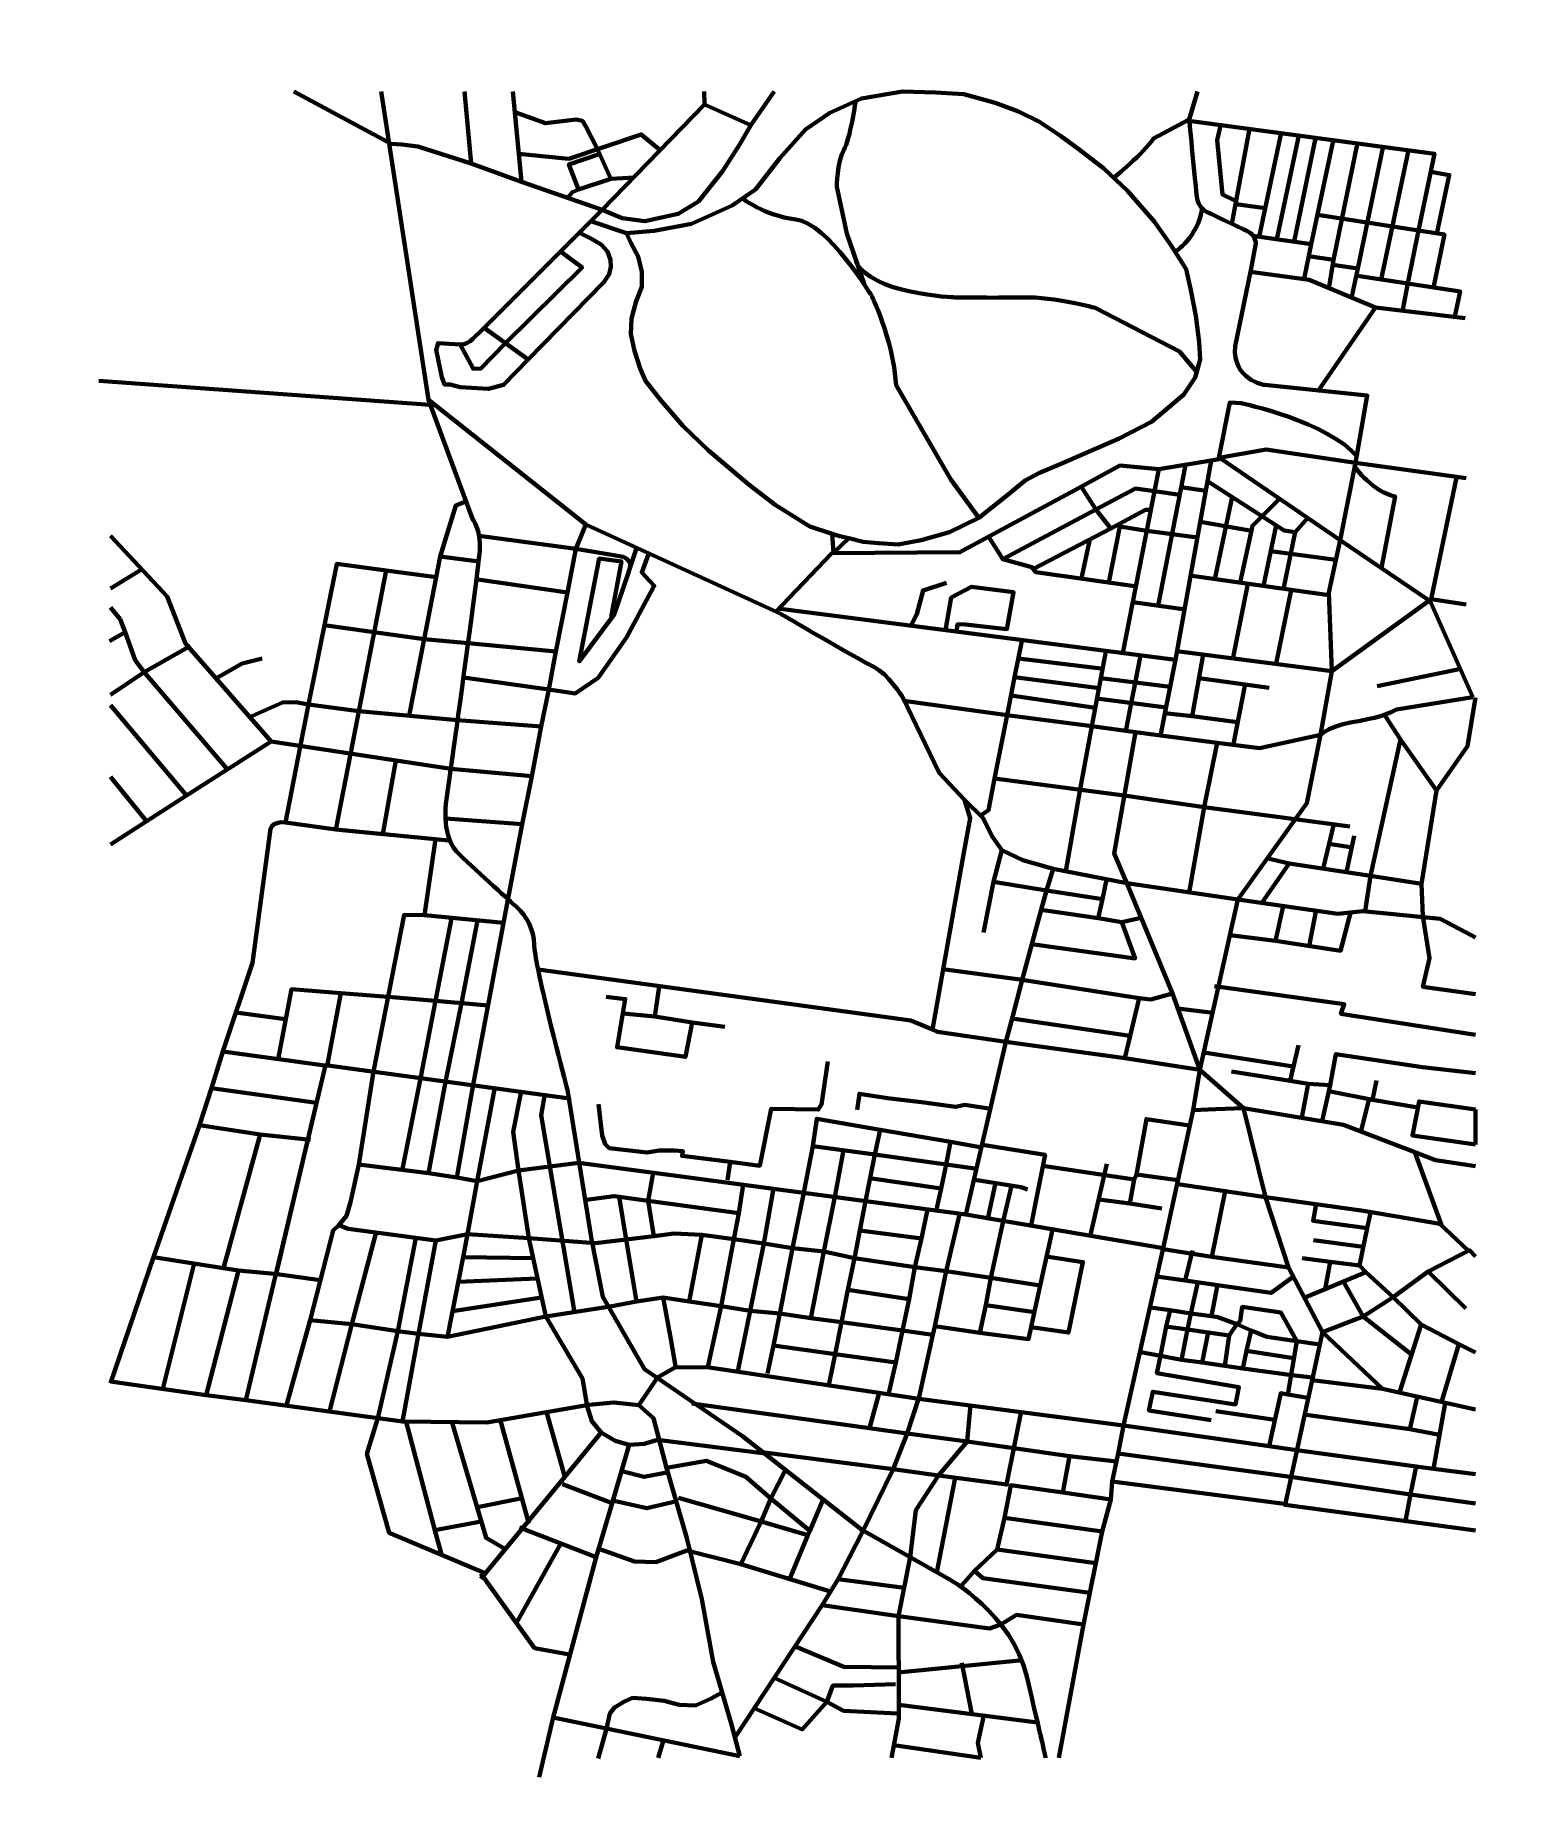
# Model space of a CAD drawing. Header units: millimetres. Extents: x -20 to 682, y -817 to 15.
import ezdxf

# ---------------------------------------------------------------- set-up
doc = ezdxf.new("R2010")
doc.units = ezdxf.units.MM
doc.header["$MEASUREMENT"] = 0
doc.layers.add('Layer 1', color=7, linetype='Continuous', lineweight=0)

msp = doc.modelspace()

# ---------------------------------------------------------------- linework, layer by layer
at = {"layer": 'Layer 1', "color": 73, "lineweight": 211, "true_color": 0x8cc63f}
for p, q in [((184.14, -44.69), (181.03, -10.92)), ((203.64, -10.92), (207.74, -53.24)), ((293.45, -10.92), (293.63, -16.89)), ((326.33, -10.92), (315.42, -26.7)), ((549.36, -28.45), (541.08, -72.98)), ((553.85, -79), (564.25, -30.19)), ((572.46, -31.54), (562.21, -80.22)), ((570.34, -81.32), (580.29, -32.83)), ((588.6, -33.97), (578.34, -82.44)), ((588.82, -89.78), (600.01, -34.93)), ((600.2, -93.93), (612.11, -36.59)), ((611.12, -99.05), (623.94, -38.46)), ((249.62, -51.77), (234.46, -56.78)), ((581.21, -151.84), (608.53, -112.23)), ((164.89, -157.89), (9.45, -146.61)), ((506.77, -188.09), (489.9, -274.21)), ((519.32, -186.17), (506.48, -252.06)), ((517.3, -196.55), (528.85, -198.18)), ((533.16, -239.77), (541.17, -201.1)), ((447.95, -234.93), (484.31, -215.91)), ((526.37, -212.85), (550.24, -216.98)), ((555.94, -242.9), (561.92, -214.47)), ((187.84, -219.37), (233.25, -225.46)), ((258.55, -234.52), (261.93, -224.62)), ((470.52, -239.3), (474.49, -221.04)), ((565.36, -244.25), (570.83, -217.7)), ((187.78, -231.44), (169.53, -229.11)), ((589.87, -230.57), (559.39, -226.49)), ((29.48, -235.22), (14.82, -244.09)), ((186.21, -239.69), (229.26, -246.01)), ((522.47, -238.11), (586.57, -247.28)), ((541.6, -277.04), (548.61, -241.85)), ((561.92, -279.28), (569.02, -244.07)), ((651.04, -251.65), (634.63, -249.03)), ((14.82, -253.01), (19.35, -258.54)), ((494.54, -250.55), (519.3, -253.96)), ((21.74, -264.56), (19.35, -258.54)), ((162.09, -267.86), (155.1, -303.69)), ((480.87, -281.81), (440.9, -276.86)), ((498.26, -275.49), (491.39, -310.94)), ((514.61, -277.52), (507.64, -313.08)), ((609.19, -289.97), (648.59, -281.79)), ((220.51, -291.53), (180.47, -285.91)), ((478.86, -290.87), (439.13, -285.75)), ((512.1, -290.3), (479.58, -286.1)), ((558.63, -290.71), (525.67, -286.1)), ((541.82, -317.03), (547.32, -289.04)), ((50.5, -341.18), (14.82, -298.79)), ((476.95, -300.01), (437.45, -294.24)), ((477.76, -295.71), (510.27, -299.98)), ((522.46, -303.95), (543.65, -306.8)), ((31.84, -353.21), (14.82, -332.4)), ((212.62, -332.11), (174.59, -328.69)), ((208.02, -354.69), (172.07, -351.95)), ((583.98, -375.54), (588.87, -354.71)), ((586.6, -363.83), (597.7, -365.68)), ((598.54, -360.13), (594.9, -377.18)), ((555.13, -391.63), (568.04, -373.16)), ((424.57, -405.56), (429.18, -381.79)), ((480.34, -389.85), (482.35, -380.03)), ((526.1, -469.93), (543.94, -390.02)), ((478.36, -398.8), (489.51, -400.63)), ((565.11, -393.13), (561.6, -409.4)), ((580.7, -394.85), (577.31, -411.92)), ((515.72, -441.1), (532.08, -443.14)), ((96.78, -446.11), (73.75, -443)), ((270.33, -444.95), (255.52, -443.46)), ((434.97, -456.81), (438.05, -445.87)), ((574.06, -491.58), (576.82, -476.58)), ((607.05, -484.07), (609, -474.94)), ((601.82, -498.44), (605.37, -484.24)), ((655.47, -488.49), (655.47, -505.03)), ((85.18, -500.33), (56.7, -495.95)), ((409.1, -503.75), (423.79, -506.45)), ((474.82, -547.41), (482.38, -514.1)), ((639.39, -542.81), (626.93, -508.51)), ((309.68, -537.25), (311.82, -523.89)), ((426.5, -539.65), (429.99, -523.79)), ((402.16, -536.93), (404.6, -525.58)), ((493.23, -532.72), (508.24, -534.96)), ((395.44, -549.07), (398.11, -536.33)), ((451.11, -571.09), (456.91, -545.1)), ((567.71, -562.65), (531.73, -557.72)), ((579.39, -549.95), (602.76, -552.98)), ((54.24, -560.19), (39.46, -619.69)), ((75.03, -564.15), (93.41, -565.83)), ((92.03, -565.69), (113.34, -568.69)), ((213.2, -558.3), (180.33, -557.81)), ((603.95, -564.82), (584.92, -572.8)), ((633.14, -564.54), (650.83, -581.98)), ((215.27, -567.9), (178.05, -569.46)), ((505.9, -566.96), (519.17, -568.79)), ((602.64, -585.68), (593.09, -568.81)), ((217.17, -576.86), (175.35, -583.27)), ((261.74, -578.59), (274.21, -576.86)), ((425.56, -580.33), (448.42, -583.68)), ((97.48, -627.26), (108.54, -587.4)), ((401.64, -590.17), (422.85, -593.37)), ((602.64, -585.68), (625.3, -603.58)), ((629.86, -589.52), (619.77, -621.39)), ((325.97, -599.36), (323.24, -612.4)), ((647.5, -598.66), (639.39, -625.92)), ((537.82, -608.84), (546.29, -610.04)), ((567.31, -622.23), (577.6, -624.09)), ((219.71, -631.1), (228.08, -660.9)), ((287.67, -626.59), (371.1, -638.09)), ((561.21, -634.16), (533.48, -630.19)), ((197.8, -634.08), (211.22, -682.85)), ((638.51, -641.22), (624.6, -638.51)), ((486.93, -653.73), (464.95, -651.19)), ((635.71, -657.15), (655.47, -659.76)), ((250.28, -673.26), (226.92, -664.31)), ((411.17, -661.34), (402.65, -705.72)), ((186.39, -675.36), (208.85, -670.77)), ((484.28, -671.57), (480.15, -686.62)), ((188.79, -681.87), (167.12, -686)), ((434.44, -680.17), (430.93, -695.02)), ((333.4, -709.49), (342.12, -688.3)), ((205.43, -729.52), (226.16, -692.22)), ((413.21, -713.06), (420.36, -705.12)), ((477.21, -701.38), (474.41, -715.43)), ((471.42, -730.2), (459.88, -792.86)), ((384.55, -752.82), (442.9, -746.97)), ((419.07, -772.3), (414.4, -748.25)), ((310.22, -791.94), (222.63, -773.86)), ((449.88, -776.26), (384.78, -767.89)), ((274.36, -784.53), (271.9, -792.86)), ((382.44, -786.92), (423.35, -792.86))]:
    msp.add_line(p, q, dxfattribs=at)
at = {"layer": 'Layer 1', "color": 20, "lineweight": 211, "true_color": 0xf15a24}
msp.add_line((434.97, -456.82), (416.22, -537.9), dxfattribs=at)
at = {"layer": 'Layer 1', "color": 73, "lineweight": 211, "true_color": 0x8cc63f}
for points in [[(69.06, 15.42)], [(257.07, -77.35), (240.29, -71.71), (245.61, -66.44), (207.74, -53.24), (184.14, -44.69), (159.12, -36.68), (151.6, -35.68), (146.56, -35.39), (100.9, -10.92)], [(204.69, -20.6), (218.94, -25.78), (233.45, -24.02), (236.33, -24.68), (237.99, -27.25), (243.23, -37.67), (249.62, -51.77), (260.54, -51.29)], [(621.3, -113.12), (623.71, -100.79), (628.72, -76.14), (636.13, -40.05), (520.85, -24.65)], [(272.82, -38.36), (263.96, -31.03), (229.97, -42.45), (206.48, -40.16)], [(556.7, -65.62), (542.93, -63.77), (543.06, -62.35), (536.72, -59.24), (534.16, -33.65), (535.68, -27.03)], [(229.3, -60.74), (231.62, -58.06), (234.46, -56.78), (230, -45.07), (244.24, -40.34)], [(634.39, -48.51), (643.05, -50.07), (637.22, -77.47)], [(581.21, -68.75), (628.72, -76.14), (640.82, -78.04), (635.72, -102.77)], [(226.04, -85.98), (236.18, -93.52), (200.22, -128.96), (210.88, -136.62), (246.4, -100.36), (248.95, -96.59), (249.62, -93.13), (249.5, -89.86), (248.16, -85.98), (245.14, -82.74), (240.59, -80.04), (234.94, -77.18)], [(550.98, -78.59), (578.34, -82.44), (575, -98.85)], [(577.05, -88.06), (588.82, -89.78), (586.73, -102.33)], [(597.37, -107.1), (600.2, -93.93), (588.41, -92.24)], [(645.93, -115.66), (648.2, -104.66), (599.97, -97.36)], [(179.01, -129.58), (185.05, -140.9), (188.45, -140.99), (200.22, -128.96), (190.21, -121.76)], [(328.09, -253.48), (514.61, -277.52), (531.38, -184.1)], [(426.93, -219.66), (433.54, -230.37), (477.27, -206.97), (470.12, -195.72)], [(503.41, -207.12), (500.54, -207.18), (484.31, -215.91), (477.27, -206.97), (495.84, -197.2), (504.75, -198.43), (516.6, -200.1)], [(515.32, -273.54), (587.93, -282.89), (634.63, -249.03), (646.54, -191.94)], [(529.66, -193.69), (565.69, -216.9), (570.83, -217.7), (576.91, -210.8)], [(-6.57, -207.81)], [(144.21, -235.59), (121.03, -232.53), (107.8, -298.49), (103.9, -318.32), (97.01, -353.87), (120.63, -357.12), (127.51, -321.82), (144.21, -235.59), (167.74, -238.74), (169.53, -229.11), (176.89, -205.15), (180.81, -203.5)], [(545.02, -241.34), (550.74, -214.66), (563.49, -202.04)], [(164.05, -518.39), (177.39, -520.41), (185.12, -477.03), (201.26, -390.13), (208.02, -354.69), (212.62, -332.11), (217.01, -308.85), (220.51, -291.53), (223.87, -273.68), (229.26, -246.01), (233.25, -225.46), (237.96, -214.09)], [(483.35, -241.21), (488.48, -215.04), (501.12, -216.95), (524.91, -220.15)], [(361.39, -220.53), (357.07, -219.46), (353.6, -218.39)], [(-2.86, -227.34)], [(220.51, -291.53), (232.91, -293.28), (243.66, -285.97), (257.08, -267.01), (270, -242.85), (264.18, -236.5), (267.36, -227.95)], [(233.25, -225.46), (250.14, -228.33), (255.43, -229.28), (257.23, -230.18), (258.71, -232.1), (258.55, -234.52), (257.6, -237.45), (251.25, -256.35), (234.83, -278.34), (244.23, -230.01), (254.62, -231.34), (249.85, -257.34)], [(496.52, -243.07), (449.04, -236.38), (447.26, -234.01), (433.54, -230.37)], [(-12.03, -236.01)], [(-12.03, -236.01)], [(167.74, -238.74), (162.09, -267.86), (138.53, -264.58), (115.27, -261.26)], [(9.94, -247.04)], [(14.82, -244.09)], [(390.3, -261.96), (393.28, -256.06), (396.15, -244.98), (407.12, -241.44)], [(406.73, -263.68), (409.37, -248.32), (418.92, -243.27), (438.67, -245.85), (435.52, -263.13), (416.07, -260.92), (412.39, -260.89), (411.85, -264.57)], [(14.82, -293.96), (30.76, -283.29), (26.48, -277.75), (21.74, -264.56), (14.42, -268.77)], [(52.42, -271.03), (30.76, -283.29), (69.75, -328.95)], [(223.87, -273.68), (182.65, -269.77), (162.09, -267.86)], [(423.03, -350.69), (426.88, -348.09), (429.77, -333.31), (435.6, -303.57), (439.13, -285.75), (442.49, -268.84)], [(463.14, -376.77), (469.84, -338.27), (475.33, -308.61), (481.94, -273.63)], [(64.25, -286.28), (76.72, -279.23), (86.12, -276.86)], [(527.62, -275.27), (522.46, -303.95), (509.7, -302.55)], [(30.76, -283.29)], [(12.22, -295.7)], [(79.74, -304.68), (95.53, -297.64), (101.85, -297.48), (107.8, -298.49), (131.42, -301.61)], [(655.47, -295.3), (651.59, -318.14), (637.1, -338.92)], [(217.01, -308.85), (177.74, -305.86), (131.42, -301.61)], [(620.17, -315), (637.1, -338.92), (630.11, -382.65), (606.12, -378.86), (620.17, -315), (612.95, -303.84)], [(2.47, -317.1)], [(596.48, -355.72), (570.58, -352.28), (528.09, -346.67), (534.16, -316.49)], [(148.74, -324.73), (142.63, -359.3), (120.63, -357.12), (173.69, -362.37)], [(16.28, -333.66)], [(429.77, -333.31), (490.49, -341.28), (528.09, -346.67), (521.04, -386.77)], [(415.67, -343.23), (424.31, -351.86), (428.42, -360.14), (433.16, -366.95), (442.99, -371.51), (457.25, -375.62), (491.74, -382.36)], [(-20.31, -351.19)], [(67.57, -461.38), (81.58, -419.71), (89.92, -356.84), (90.75, -355.47), (91.98, -354.55), (93.5, -354.05), (94.84, -353.8), (97.01, -353.87)], [(199.24, -401.01), (162.16, -397.39), (167.34, -361.64)], [(451.66, -394.89), (454.09, -385.83), (429.18, -381.79), (433.16, -366.95)], [(603.6, -395.42), (606.12, -378.86), (568.04, -373.16), (557.37, -370.65)], [(675.37, -369.48)], [(457.25, -375.62), (454.09, -385.83), (480.34, -389.85), (478.36, -398.8), (451.66, -394.89), (447.14, -410.93)], [(630.11, -382.65), (630.69, -397.9), (633.82, -417.55), (630.69, -430.97), (655.47, -434.43)], [(174.86, -398.93), (167.42, -437.52), (145.17, -435.71), (122.9, -433.92), (116.54, -468.02), (67.57, -461.38), (62.21, -478.63), (111.57, -485.38)], [(162.16, -397.39), (152.66, -397.26), (138.34, -470.71), (131.49, -514.34), (164.05, -518.39), (172.16, -475.61), (179.53, -438.64), (187.13, -399.83)], [(498.48, -398.62), (489.51, -400.63), (495.64, -417.67), (447.14, -410.93), (442.6, -427.77), (405.39, -422.72)], [(540.3, -406.76), (561.6, -409.4), (592.05, -414.04), (596.86, -395.71)], [(666.82, -411.92)], [(93.54, -464.9), (99.89, -432.17), (122.9, -433.92)], [(272.27, -430.81), (270.33, -444.95), (287.82, -447.68), (303.2, -449.7)], [(493.18, -454.05), (438.05, -445.87), (442.6, -427.77), (498.48, -436.49)], [(532.87, -430.62), (593.85, -439.14), (592.27, -443.6), (655.47, -453.58)], [(151.94, -516.45), (160.37, -474.04), (167.42, -437.52), (192.04, -439.76)], [(247.43, -435.75), (256.43, -436.76), (252.63, -459.39), (284.64, -463.87), (287.82, -447.68)], [(655.47, -434.43)], [(655.47, -453.58)], [(304.34, -521.76), (305.71, -513.1), (319.54, -515), (324.94, -488.24), (347, -488.63), (348.45, -486.29), (351.46, -465.97)], [(527.91, -461.84), (569.83, -468.41), (568.45, -475.04), (572.39, -458.44)], [(527.91, -461.84)], [(540.84, -470.73), (568.45, -475.04), (576.82, -476.58), (587.19, -477.16), (589.87, -462.58), (630.56, -468.67), (655.47, -471.55)], [(655.47, -459.84)], [(655.47, -459.84)], [(678.76, -461.61)], [(655.47, -471.55)], [(675.36, -473.86)], [(35.08, -557.81), (56.7, -495.95), (62.21, -478.63)], [(131.49, -514.34), (127.46, -532.1), (125.63, -538.48), (122, -542.87), (126.46, -544.62), (167.6, -550.06), (182.43, -547.05), (211.18, -548.93), (206.39, -517.14), (203.87, -499.02), (207.4, -480.83)], [(195.27, -478.18), (187.02, -522.12), (177.39, -520.41)], [(232.63, -583.62), (216.96, -491.3), (218.49, -482.33)], [(428.02, -488.18), (415.84, -486.39), (411.33, -487.28), (396.72, -485.26), (379.47, -483.28), (366.28, -481.15), (365.29, -488.78)], [(587.19, -477.16), (586.56, -480.01), (583.67, -493.23)], [(586.56, -480.01), (607.05, -484.07), (628.33, -487.66)], [(675.37, -479.02)], [(243.91, -486), (245.67, -500.74), (247.07, -504.83), (248.88, -506.65), (266.67, -508.78), (272.42, -507.86), (279.48, -507.74), (283.48, -508.14), (283.07, -510.38), (305.71, -513.1)], [(348.45, -486.29)], [(655.47, -488.49), (628.89, -484.8), (625.8, -500.73), (655.47, -505.03)], [(655.47, -488.49)], [(673, -487.36)], [(326.04, -525.6), (321.44, -551.45), (307.37, -549.35), (301.39, -580.92), (315, -583.05), (321.44, -551.45), (334.96, -553.6), (329.01, -584.32), (325.97, -599.36), (354.88, -603.38), (357.91, -588.3), (343.57, -586.49), (349.56, -555.26), (363.97, -558.39), (360.81, -573.17), (389.59, -577.63), (392.25, -562.5), (395.44, -549.07), (366.44, -545.36), (369.17, -531.62), (373.59, -509.7), (344.41, -505.78), (346.27, -492.94), (376.02, -498.13), (409.1, -503.75), (407.01, -514.33), (421.57, -516.44)], [(376.02, -498.13), (373.59, -509.7), (407.01, -514.33), (404.6, -525.58), (371, -520.86)], [(496.27, -519.09), (500.99, -493.08), (521.21, -496.04)], [(108.69, -502.82), (85.18, -500.33), (67.96, -563.01), (75.03, -564.15), (59.72, -622.59)], [(358.82, -507.72), (354.97, -528.72), (349.56, -555.26), (334.96, -553.6), (340.35, -526.79), (344.41, -505.78)], [(446.7, -543.58), (449.97, -527.11), (453.4, -509.86), (424.13, -505.08)], [(669.03, -506.99)], [(234.61, -513.53), (206.39, -517.14), (187.02, -522.12), (182.43, -547.05), (180.33, -557.81), (173, -595.27), (159.34, -593.91), (151.87, -635.02)], [(478.68, -530.75), (493.23, -532.72), (495.31, -521.42), (452.37, -515.02)], [(655.47, -515.1)], [(238.1, -530.89), (251.3, -529.21), (253.52, -529.52), (267.18, -531.4), (269.52, -518.21)], [(400.79, -594.24), (401.64, -590.17), (407.03, -564.45), (427.99, -567.6), (451.11, -571.09), (445.72, -596.32), (422.85, -593.37), (425.56, -580.33), (427.99, -567.6), (433.8, -540.9), (437.74, -524.44)], [(420.43, -521.55), (442.28, -524.95), (445.21, -526.05)], [(515.67, -521.65), (496.27, -519.09), (495.31, -521.42)], [(556.88, -529.67), (537.87, -526.85), (515.67, -523.56)], [(173, -595.27), (219.11, -585.75), (211.18, -548.93), (242.42, -551.22), (256.88, -549.51), (253.52, -529.52)], [(280.19, -610.01), (277.89, -596.35), (274.21, -576.86), (286.43, -578.59), (292.4, -547.36), (307.37, -549.35), (309.68, -537.25), (267.18, -531.4), (269.89, -548.01), (256.88, -549.51), (261.74, -578.59), (249.32, -580.99), (219.11, -585.75), (236.3, -614.86), (238.5, -627.78), (240.74, -634.85), (245.14, -640.17), (251.64, -644.04), (258.27, -645.93), (265.33, -645.49), (271.54, -643.54), (322.16, -650)], [(537.87, -526.85), (531.73, -557.72), (508.87, -554.16)], [(366.44, -545.36), (363.97, -558.39), (392.25, -562.5), (407.03, -564.45), (413.2, -537.9)], [(580.71, -533.01), (579.21, -540.8), (604.56, -544.27)], [(655.47, -602.57), (647.5, -598.66), (629.86, -589.52), (616.7, -576.65), (603.95, -564.82), (600.96, -561.72), (604.56, -544.27), (606.06, -536.98)], [(663.06, -538.08)], [(663.06, -538.08)], [(122, -542.87), (119.31, -545.39), (108.54, -587.4), (128.12, -589.29), (139.52, -546.13)], [(117.6, -630.32), (128.12, -589.29), (149.71, -592.54), (158.2, -548.82)], [(269.89, -548.01), (279.43, -546.76), (292.4, -547.36)], [(167.6, -550.06), (159.34, -593.91), (149.71, -592.54), (140.39, -633.45), (135.2, -650.12), (145.72, -687.19), (191.07, -706.24)], [(455.06, -557.63), (471.21, -560.15), (464.38, -593.25), (446.93, -590.63)], [(569.37, -567.38), (559.46, -574.62), (547.51, -572.89), (519.17, -568.79), (522.61, -554.66)], [(611.73, -619.63), (583.67, -593.05), (602.64, -585.68), (616.7, -576.65), (633.14, -564.54), (652.61, -554.6), (655.47, -557.49)], [(659.75, -556.03)], [(67.96, -563.01), (35.08, -557.81), (14.82, -616.93)], [(574.03, -558.35), (587.19, -559.99), (600.96, -561.72)], [(575.39, -576.79), (584.92, -572.8), (587.19, -559.99)], [(360.81, -573.17), (357.91, -588.3), (386.56, -592.28), (383.32, -607.22), (380.13, -621.52)], [(525.14, -569.65), (521.9, -584.28), (531.48, -585.57), (534.34, -570.79)], [(295.09, -610.13), (301.39, -580.92), (286.43, -578.59)], [(389.59, -577.63), (386.56, -592.28), (400.79, -594.24), (394.38, -623.36), (388.7, -640.53), (371.1, -638.09), (375.65, -621.52)], [(502.96, -581.42), (512.13, -582.74), (510.32, -590.42), (520.33, -591.88), (517.44, -605.96), (527.09, -607.32), (529.98, -593.25), (539.77, -594.63), (543.37, -589.26), (544.9, -587.86), (545.96, -581.2), (564.11, -583.87), (571.53, -597.3), (567.31, -622.23), (564.02, -621.73), (558.56, -646.48), (500.34, -638.27), (490.22, -636.81), (487.73, -650.05), (569.73, -661.07), (624.83, -669.23), (627.63, -656.06), (635.71, -657.15), (641.13, -626.31)], [(309.33, -611.39), (315, -583.05), (329.01, -584.32), (343.57, -586.49)], [(517.44, -605.96), (507.64, -604.16), (510.32, -590.42)], [(512.13, -582.74), (521.9, -584.28), (520.33, -591.88), (529.98, -593.25)], [(531.48, -585.57), (534.53, -585.98), (543.37, -589.26), (550.09, -592.25), (557.54, -595.24), (571.53, -597.3), (582.39, -598.91)], [(681.68, -583.96)], [(539.77, -594.63), (537.82, -608.84), (527.09, -607.32)], [(569.99, -605.28), (547.92, -601.75), (550.09, -592.25)], [(671.51, -598.63)], [(352.14, -617.21), (354.88, -603.38), (383.32, -607.22)], [(419.5, -603.25)], [(531.3, -634.33), (502.16, -629.74), (503.97, -621), (542.74, -626.92), (544.42, -618.9), (505.9, -612.28), (507.64, -604.16), (498.39, -602.37)], [(547.92, -601.75), (546.29, -610.04), (569.2, -613.18), (578.87, -614.3)], [(666.93, -605.24)], [(574.77, -631.72), (624.6, -638.51), (627.98, -623.49)], [(442.24, -630.32), (438.69, -647.53), (416.88, -644.3), (418.38, -627.14)], [(659.47, -630.14)], [(153.65, -635.11), (167.12, -686), (170.13, -697.36)], [(174.93, -634.48), (191.12, -689.6), (199.6, -694.56)], [(188.69, -708.73), (228.08, -660.9), (245.14, -640.17)], [(320.56, -649.43), (382.16, -657.35), (388.7, -640.53), (416.88, -644.3), (403.36, -660.29), (435.36, -664.61), (438.69, -647.53), (464.95, -651.19), (461.72, -668.27), (484.28, -671.57), (484.88, -663.19)], [(671.17, -632.79)], [(258.27, -645.93), (250.28, -673.26), (242.84, -698.7), (206.78, -684.68)], [(627.63, -656.06), (571.53, -648.35), (558.56, -646.48)], [(275.8, -656.65), (294.6, -653.4), (313.01, -660.94), (324.7, -671.07), (343, -686.29), (349.55, -670.86)], [(281.48, -670.78), (320.16, -681.84), (324.7, -671.07), (331.81, -657.37)], [(308.3, -782.63), (348.79, -721.15), (384.66, -726.27), (390.14, -698.67), (392.86, -676.64), (403.36, -660.29), (382.16, -657.35), (367.95, -686.51), (361.69, -698.56), (356.32, -708.9)], [(566.82, -673.84), (484.88, -663.19), (487.73, -650.05)], [(226.92, -664.31)], [(254.86, -658.34), (265.33, -661.01), (276.72, -658.82)], [(461.72, -668.27), (437.32, -664.86), (434.44, -680.17), (480.15, -686.62), (477.21, -701.38), (430.93, -695.02), (420.36, -705.12), (424.28, -708.5), (474.41, -715.43), (471.42, -730.2), (440.08, -725.64), (432.63, -730.2), (427.35, -732.06), (384.66, -726.27), (384.78, -767.89), (384.8, -774.57), (381.3, -792.86)], [(664.03, -660.88)], [(249.82, -671.85), (266.61, -675.69), (280.58, -672.31)], [(622.61, -681.6), (624.83, -669.23), (655.47, -673.45)], [(661.25, -674.24)], [(343, -686.29), (342.12, -688.3), (320.16, -681.84), (310.63, -701.9)], [(416.12, -682.73)], [(659.34, -686.05)], [(242.84, -698.7), (222.63, -773.86), (216.03, -801.88)], [(243.98, -694.79), (260.77, -700.61), (270.75, -701.02), (285.36, -695.53), (310.63, -701.9), (353.28, -714.86)], [(230.34, -744.31), (213.92, -741.33), (188.69, -706.24)], [(348.79, -721.15), (356.32, -708.9), (387.28, -713.06)], [(336.6, -740.73), (359.03, -750.06), (384.83, -750.47)], [(384.12, -771.99), (358.89, -770.71), (351, -766.47), (326.6, -755.35)], [(301.85, -762.11), (296.67, -764.9), (289.38, -768.24), (281.73, -767.89), (274.76, -766.08), (266.43, -765.17), (259.8, -764.66), (255.72, -766.47), (251.31, -769.17), (249.26, -772.06), (247.65, -779.22), (243.78, -793.1)], [(316.99, -769.43), (339.42, -779.46), (351, -766.47), (353.84, -758.92), (363.6, -758.82), (383.22, -758.22)], [(423.35, -792.86), (421.91, -785.78), (424.57, -773.62)], [(378.62, -806.94)], [(458.94, -817.05)]]:
    msp.add_lwpolyline(points, dxfattribs=at)
msp.add_lwpolyline([(375.29, -222.87), (368.06, -222.2), (361.39, -220.53), (354.12, -227.32), (353.6, -218.39), (343.02, -214.97), (326.71, -204.75), (314.6, -195.37), (295.55, -179.37), (283.43, -167.69), (272.75, -155.32), (265.88, -146.58), (263.48, -140.89), (260.73, -132.5), (259.07, -124.77), (259.36, -117.45), (261.61, -109.21), (264.22, -102.45), (264.16, -95.41), (262.45, -88.33), (259.06, -81.91), (257.07, -77.35), (270, -76.3), (287.44, -72.93), (306.6, -64.33), (317.51, -56.78), (328.97, -42.21), (341.02, -28.75), (352.4, -20.85), (367.26, -14.21), (386.51, -10.92), (401.99, -11.3), (415.29, -12.17), (430.08, -16.14), (440.94, -20.29), (450.88, -25.11), (460.65, -31.71), (469.48, -38.02), (480.93, -47.04), (492.07, -57.55), (504.7, -72.04), (512.61, -83.16), (519.67, -94.25), (521.85, -104.03), (524.17, -116.06), (525.8, -128.46), (526.24, -136.56), (523.9, -145.01), (518.61, -153.11), (511.4, -159.13), (503.41, -165.84), (488.18, -173.72), (461.67, -185.27), (450.46, -189.99), (444.01, -193.34), (435.36, -200.59), (422.28, -210.96), (408.65, -217.66), (395.29, -221.46), (384.53, -223.4)], close=True, dxfattribs=at)
at = {"layer": 'Layer 1', "color": 20, "lineweight": 211, "true_color": 0xf15a24}
for points in [[(326.71, -255.41), (353.33, -227.53), (413.5, -227.08), (469.38, -196.79), (488.48, -186.41), (506.77, -188.09), (536.04, -183.23), (591.85, -221.44), (634.17, -249.98), (654.12, -295.06)], [(174.59, -328.69), (90.22, -315.95), (50.01, -269.96), (41.43, -247.86), (14.82, -219.36)], [(513.23, -434.19), (491.74, -382.36), (485.89, -368.44), (495.91, -311.57), (475.33, -308.61), (435.6, -303.57), (387.1, -296.82)], [(90.22, -315.95), (50.5, -341.18), (14.82, -364.19)], [(543.95, -390.04), (590.86, -396.74), (602.5, -395.42), (638.76, -399.13), (651.04, -405.57), (655.47, -407.86)], [(490.93, -464.44), (497.51, -436.35), (503.09, -436.93), (513.23, -434.19), (526.1, -469.93), (490.93, -464.44), (434.97, -456.82), (402.96, -452.06), (400.55, -451.06), (390.46, -446.86), (215.53, -422.89)], [(678.56, -462.53)], [(92.43, -566.46), (115.73, -467.84), (78.43, -624.94), (151.87, -635.02), (191.43, -635.39), (239.37, -627.16), (251.1, -626.05), (262.84, -627.32), (269.65, -633.47), (275.8, -656.65), (285.36, -689.69), (292.36, -718.37), (297.64, -747.76), (306.27, -777.18), (310.22, -791.94)], [(262.84, -627.32), (271.52, -614.35), (279.95, -609.41), (296.01, -609.71), (394.13, -624.26), (490.22, -636.79), (508.87, -553.71), (522.84, -488.94), (526.1, -469.93), (546.5, -487.92), (593.53, -495.79), (626.93, -508.51), (636.65, -512.29), (655.47, -515.1)], [(652, -554.7), (638.63, -542.22), (602.84, -536.11), (556.88, -529.67), (546.5, -487.92), (533.52, -488.38), (522.84, -488.94)], [(234.61, -513.53), (416.22, -537.9), (508.87, -553.71)], [(655.47, -515.1)], [(556.88, -529.67), (567.71, -562.65), (583.67, -593.05), (578.76, -615.63), (566.02, -674.15), (655.47, -686.19)], [(578.76, -615.63), (611.72, -619.61), (655.47, -629.3)], [(78.43, -624.94), (59.72, -622.59), (14.82, -616.24)]]:
    msp.add_lwpolyline(points, dxfattribs=at)
at = {"layer": 'Layer 1'}
msp.add_lwpolyline([(30.76, -283.29)], dxfattribs=at)
at = {"layer": 'Layer 1', "color": 18, "lineweight": 211, "true_color": 0x000000}
msp.add_lwpolyline([(220.51, -291.53)], dxfattribs=at)
at = {"layer": 'Layer 1', "color": 20, "lineweight": 211, "true_color": 0xf15a24}
for points, knots in [([(400.55, -451.06), (400.55, -451.06), (415.22, -368.89), (415.22, -368.89), (415.22, -368.89), (418.35, -351.78), (418.35, -351.78), (418.35, -351.78), (415.67, -343.23), (415.67, -343.23), (415.67, -343.23), (403.67, -330.65), (403.67, -330.65), (403.67, -330.65), (386.52, -294.96), (386.52, -294.96), (386.52, -294.96), (379.46, -283.93), (373.04, -280.86), (366.62, -277.79), (329.39, -256.01), (329.39, -256.01), (329.39, -256.01), (237.96, -214.09), (237.96, -214.09), (237.96, -214.09), (164.05, -155.63), (164.05, -155.63), (164.05, -155.63), (141.94, -10.92), (141.94, -10.92)], [0, 0, 0, 0, 1, 1, 1, 2, 2, 2, 3, 3, 3, 4, 4, 4, 5, 5, 5, 6, 6, 6, 7, 7, 7, 8, 8, 8, 9, 9, 9, 10, 10, 10, 10]), ([(491.74, -382.36), (491.74, -382.36), (543.95, -390.04), (543.95, -390.04), (543.95, -390.04), (576.24, -344.84), (576.24, -344.84), (576.24, -344.84), (582.6, -312.78), (582.6, -312.78), (582.6, -312.78), (587.93, -282.89), (587.93, -282.89), (587.93, -282.89), (586.6, -246.03), (586.6, -246.03), (586.6, -246.03), (591.85, -221.44), (591.85, -221.44), (591.85, -221.44), (599.15, -185.14), (599.15, -185.14), (599.15, -185.14), (604.58, -153.56), (604.58, -153.56), (604.58, -153.56), (556.46, -148.58), (556.46, -148.58), (556.46, -148.58), (541.16, -146.13), (542.58, -130.37), (542.58, -130.37), (549.86, -95.48), (549.86, -95.48), (549.86, -95.48), (577.3, -99.23), (577.3, -99.23), (577.3, -99.23), (608.53, -112.23), (608.53, -112.23), (608.53, -112.23), (650.54, -117.23), (650.54, -117.23)], [0, 0, 0, 0, 1, 1, 1, 2, 2, 2, 3, 3, 3, 4, 4, 4, 5, 5, 5, 6, 6, 6, 7, 7, 7, 8, 8, 8, 9, 9, 9, 10, 10, 10, 11, 11, 11, 12, 12, 12, 13, 13, 13, 14, 14, 14, 14]), ([(164.05, -155.63), (164.05, -155.63), (184.7, -211.43), (184.7, -211.43), (184.7, -211.43), (188.87, -216.34), (188.14, -226.27), (187.41, -236.19), (176.31, -316.19), (176.31, -316.19), (176.31, -316.19), (172.31, -345.16), (172.31, -345.16), (172.31, -345.16), (169.97, -360.99), (178.6, -368.98), (187.23, -376.96), (204.25, -392.52), (204.25, -392.52), (204.25, -392.52), (213.26, -398.88), (213.7, -411), (213.79, -413.45), (214.48, -417.69), (215.53, -422.89), (219.66, -443.51), (229.36, -479.32), (229.36, -479.32), (229.36, -479.32), (240.63, -549.42), (240.63, -549.42), (240.63, -549.42), (245.96, -576.45), (245.96, -576.45), (245.96, -576.45), (265.49, -610.4), (265.49, -610.4), (265.49, -610.4), (311.46, -641.9), (311.46, -641.9), (311.46, -641.9), (367.42, -685.86), (367.42, -685.86), (367.42, -685.86), (408.12, -708.81), (408.12, -708.81), (408.12, -708.81), (437.96, -725.35), (444.85, -754.64), (451.73, -783.93), (453.7, -792.86), (453.7, -792.86)], [0, 0, 0, 0, 1, 1, 1, 2, 2, 2, 3, 3, 3, 4, 4, 4, 5, 5, 5, 6, 6, 6, 7, 7, 7, 8, 8, 8, 9, 9, 9, 10, 10, 10, 11, 11, 11, 12, 12, 12, 13, 13, 13, 14, 14, 14, 15, 15, 15, 16, 16, 16, 17, 17, 17, 17]), ([(495.91, -311.57), (495.91, -311.57), (508.88, -313.26), (508.88, -313.26), (508.88, -313.26), (534.16, -316.51), (534.16, -316.51), (534.16, -316.51), (553.97, -318.98), (553.97, -318.98), (553.97, -318.98), (582.6, -312.78), (582.6, -312.78), (582.6, -312.78), (587.52, -307.9), (601.46, -306.15), (601.46, -306.15), (613.27, -304.05), (618.32, -300.85), (618.32, -300.85), (654.12, -295.06), (654.12, -295.06)], [0, 0, 0, 0, 1, 1, 1, 2, 2, 2, 3, 3, 3, 4, 4, 4, 5, 5, 5, 6, 6, 6, 7, 7, 7, 7]), ([(115.73, -467.84), (115.73, -467.84), (230.27, -483.44), (230.27, -483.44), (230.27, -483.44), (115.73, -467.84), (115.73, -467.84)], [0, 0, 0, 0, 1, 1, 1, 2, 2, 2, 2])]:
    msp.add_open_spline(points, degree=3, knots=knots, dxfattribs=at)
at = {"layer": 'Layer 1', "color": 73, "lineweight": 211, "true_color": 0x8cc63f}
for points, knots in [([(364.47, -15.94), (364.47, -15.94), (362.02, -32.92), (358.93, -38.44), (355.83, -43.96), (355.71, -55.65), (355.71, -55.65), (355.71, -55.65), (360.42, -77.48), (360.42, -77.48), (360.42, -77.48), (368.69, -101.66), (368.69, -101.66)], [0, 0, 0, 0, 1, 1, 1, 2, 2, 2, 3, 3, 3, 4, 4, 4, 4]), ([(549.86, -95.48), (549.86, -95.48), (552.37, -82.18), (552.37, -82.18), (552.37, -82.18), (551.93, -78.03), (548.54, -76.49), (545.14, -74.96), (528.76, -67.07), (528.76, -67.07), (528.76, -67.07), (525.08, -64.88), (524.62, -60.33), (524.17, -55.79), (521.06, -23.95), (521.06, -23.95), (521.06, -23.95), (525, -10.92), (525, -10.92)], [0, 0, 0, 0, 1, 1, 1, 2, 2, 2, 3, 3, 3, 4, 4, 4, 5, 5, 5, 6, 6, 6, 6]), ([(245.61, -66.44), (245.61, -66.44), (293.63, -16.89), (293.63, -16.89), (293.63, -16.89), (315.42, -26.7), (315.42, -26.7), (315.42, -26.7), (310.16, -35.62), (310.16, -35.62), (310.16, -35.62), (302.22, -48.08), (302.22, -48.08), (302.22, -48.08), (290.74, -62.42), (290.74, -62.42), (290.74, -62.42), (281.29, -68.3), (281.29, -68.3), (281.29, -68.3), (265.67, -71.68), (265.67, -71.68), (265.67, -71.68), (254.93, -70.25), (254.93, -70.25), (254.93, -70.25), (245.61, -66.44), (245.61, -66.44), (245.61, -66.44), (240.29, -71.71), (240.29, -71.71), (240.29, -71.71), (196.24, -115.84), (196.24, -115.84), (196.24, -115.84), (188.31, -123.64), (184.94, -126.91), (181.58, -130.17), (179.01, -129.58), (179.01, -129.58), (179.01, -129.58), (168.59, -128.92), (168.59, -128.92), (168.59, -128.92), (167.67, -132.08), (167.67, -132.08), (167.67, -132.08), (170.29, -144.99), (170.29, -144.99), (170.29, -144.99), (171.55, -148.35), (171.55, -148.35), (171.55, -148.35), (174.34, -148.35), (174.34, -148.35), (174.34, -148.35), (179.01, -149.58), (179.01, -149.58), (179.01, -149.58), (192.22, -150.4), (192.22, -150.4), (192.22, -150.4), (199.35, -148.53), (199.35, -148.53), (199.35, -148.53), (210.88, -136.62), (210.88, -136.62)], [0, 0, 0, 0, 1, 1, 1, 2, 2, 2, 3, 3, 3, 4, 4, 4, 5, 5, 5, 6, 6, 6, 7, 7, 7, 8, 8, 8, 9, 9, 9, 10, 10, 10, 11, 11, 11, 12, 12, 12, 13, 13, 13, 14, 14, 14, 15, 15, 15, 16, 16, 16, 17, 17, 17, 18, 18, 18, 19, 19, 19, 20, 20, 20, 21, 21, 21, 22, 22, 22, 22]), ([(521.06, -23.95), (521.06, -23.95), (504.23, -32.95), (504.23, -32.95), (499.87, -39.76), (485.59, -51.44), (485.59, -51.44)], [0, 0, 0, 0, 1, 1, 1, 2, 2, 2, 2]), ([(422.28, -210.96), (422.28, -210.96), (409.22, -192.88), (409.22, -192.88), (409.22, -192.88), (383.55, -148.73), (383.55, -148.73), (381.82, -125.63), (371.83, -106.41), (371.83, -106.41), (371.83, -106.41), (351.56, -72.69), (336.47, -70.86), (321.39, -69.04), (311.4, -61.01), (311.4, -61.01)], [0, 0, 0, 0, 1, 1, 1, 2, 2, 2, 3, 3, 3, 4, 4, 4, 5, 5, 5, 5]), ([(524.17, -141.88), (524.17, -141.88), (516.44, -132.88), (516.44, -132.88), (516.44, -132.88), (477.22, -112.48), (477.22, -112.48), (477.22, -112.48), (458.23, -107.18), (442.94, -107.48), (427.66, -107.78), (411.15, -107.47), (411.15, -107.47), (411.15, -107.47), (371.24, -105.97), (364.47, -90.32)], [0, 0, 0, 0, 1, 1, 1, 2, 2, 2, 3, 3, 3, 4, 4, 4, 5, 5, 5, 5]), ([(600.17, -182.44), (586.35, -165.84), (545.67, -157.16), (545.67, -157.16), (545.67, -157.16), (540.11, -156.84), (540.11, -156.84), (540.11, -156.84), (534.93, -182.8), (534.93, -182.8), (534.93, -182.8), (557.24, -178.93), (557.24, -178.93), (557.24, -178.93), (599.15, -185.14), (599.15, -185.14), (599.15, -185.14), (651.04, -192.34), (651.04, -192.34)], [0, 0, 0, 0, 1, 1, 1, 2, 2, 2, 3, 3, 3, 4, 4, 4, 5, 5, 5, 6, 6, 6, 6]), ([(611.25, -234.45), (611.25, -234.45), (617.65, -200.87), (617.65, -200.87), (607.45, -198.95), (598.79, -187.15), (598.79, -187.15)], [0, 0, 0, 0, 1, 1, 1, 2, 2, 2, 2])]:
    msp.add_open_spline(points, degree=3, knots=knots, dxfattribs=at)
msp.add_open_spline([(514.47, -86.08), (514.47, -86.08), (525.08, -79.39), (527.14, -65.62)], degree=3, dxfattribs=at)

doc.saveas('drawing.dxf')
